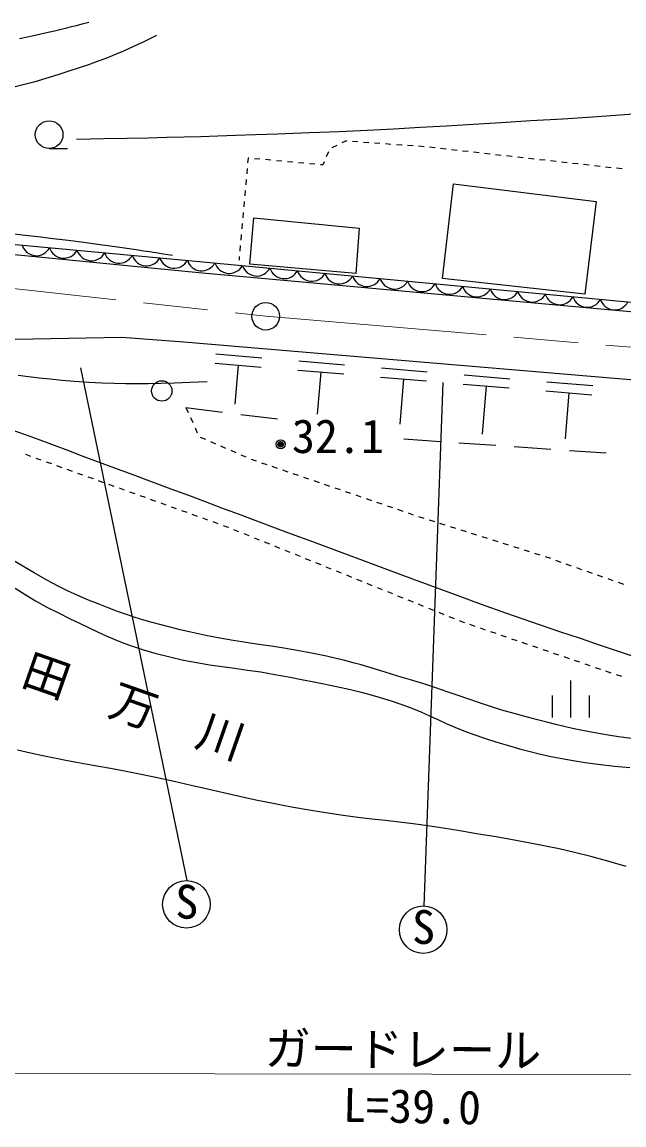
# Model space of a CAD drawing. Units: millimetres, scale not verified. Extents: x 40000 to 680000, y 20000 to 380000.
# Drawn here: x 362027 to 394666, y 243097 to 302896 of the extents above; entities that cross this region are included whole.
import ezdxf
from ezdxf.enums import TextEntityAlignment as Align

# ---------------------------------------------------------------- set-up
doc = ezdxf.new("R2010")
doc.units = ezdxf.units.MM
doc.header["$LTSCALE"] = 1000
doc.header["$PDMODE"] = 32
doc.header["$PDSIZE"] = 500
doc.linetypes.add('CHAIN', pattern=[18.5, 12, -1.5, 3.5, -1.5])
for name, color, linetype, lineweight in [('M-BGD', 7, 'Continuous', 25), ('M-BGD-HTXT', 7, 'Continuous', 13), ('M-BMK', 2, 'CHAIN', 13), ('M-BMK-SRVR', 3, 'Continuous', 25), ('M-STR-STRC', 7, 'Continuous', 25)]:
    doc.layers.add(name, color=color, linetype=linetype, lineweight=lineweight)
doc.styles.add('ＭＳ ゴシック', font='')
doc.styles.get('ＭＳ ゴシック').set_extended_font_data('MS Gothic')

msp = doc.modelspace()

# ---------------------------------------------------------------- linework, layer by layer
at = {"layer": 'M-BGD'}
for p, q in [((364231, 302527), (364462, 302584)), ((364462, 302584), (364709, 302647)), ((364709, 302647), (364982, 302718)), ((364982, 302718), (365290, 302800)), ((365290, 302800), (365642, 302896)), ((361882, 302010), (362411, 302117)), ((362411, 302117), (362981, 302241)), ((362981, 302241), (363275, 302306)), ((363275, 302306), (363538, 302365)), ((363538, 302365), (363778, 302420)), ((363778, 302420), (364006, 302473)), ((364006, 302473), (364231, 302527)), ((369326, 302159), (368662, 301839)), ((368070, 301564), (367535, 301325)), ((368662, 301839), (368070, 301564)), ((366566, 300926), (366099, 300750)), ((367039, 301115), (366566, 300926)), ((367535, 301325), (367039, 301115)), ((364571, 300228), (363964, 300030)), ((365118, 300409), (364571, 300228)), ((365622, 300581), (365118, 300409)), ((366099, 300750), (365622, 300581)), ((362662, 299639), (361441, 299334)), ((363964, 300030), (362662, 299639)), ((392964, 297761), (394460, 297870)), ((394460, 297870), (395866, 297980)), ((383615, 297191), (385035, 297272)), ((385035, 297272), (386486, 297358)), ((386486, 297358), (388001, 297451)), ((388001, 297451), (389611, 297550)), ((389611, 297550), (391349, 297656)), ((391349, 297656), (392964, 297761)), ((366456, 296577), (367733, 296602)), ((367733, 296602), (368857, 296625)), ((368857, 296625), (369870, 296648)), ((369870, 296648), (370811, 296672)), ((370811, 296672), (371722, 296697)), ((371722, 296697), (372644, 296725)), ((372644, 296725), (373616, 296757)), ((373616, 296757), (374680, 296794)), ((374680, 296794), (375876, 296837)), ((375876, 296837), (377616, 296903)), ((377616, 296903), (379228, 296971)), ((379228, 296971), (380744, 297041)), ((380744, 297041), (382195, 297114)), ((382195, 297114), (383615, 297191)), ((363495, 296039), (364495, 296039)), ((364987, 296551), (366456, 296577)), ((379095, 296206), (378827, 296072)), ((379565, 296441), (379364, 296340)), ((379640, 296435), (379565, 296441)), ((380238, 296393), (379939, 296414)), ((380837, 296350), (380538, 296371)), ((381435, 296307), (381136, 296329)), ((382034, 296264), (381735, 296286)), ((382632, 296222), (382333, 296243)), ((383231, 296179), (382931, 296200)), ((383829, 296136), (383530, 296158)), ((384426, 296071), (384127, 296104)), ((385022, 296004), (384724, 296037)), ((374284, 295520), (374261, 295262)), ((374325, 295516), (374284, 295520)), ((374922, 295462), (374624, 295489)), ((375520, 295407), (375221, 295435)), ((378641, 295861), (378522, 295585)), ((385618, 295937), (385320, 295970)), ((386214, 295870), (385916, 295903)), ((386811, 295803), (386512, 295836)), ((387407, 295736), (387109, 295769)), ((388003, 295669), (387705, 295702)), ((388599, 295602), (388301, 295635)), ((389196, 295535), (388897, 295568)), ((389792, 295468), (389494, 295501)), ((390388, 295401), (390090, 295434)), ((374234, 294963), (374208, 294664)), ((376118, 295353), (375819, 295380)), ((376715, 295299), (376416, 295326)), ((377313, 295244), (377014, 295272)), ((377910, 295190), (377611, 295217)), ((378337, 295151), (378209, 295163)), ((378404, 295309), (378337, 295151)), ((390984, 295334), (390686, 295367)), ((391581, 295267), (391282, 295300)), ((392177, 295200), (391879, 295233)), ((392773, 295133), (392475, 295166)), ((393369, 295066), (393071, 295099)), ((393966, 294999), (393667, 295032)), ((394562, 294932), (394264, 294965)), ((374181, 294365), (374155, 294067)), ((374128, 293768), (374102, 293469)), ((384833, 288993), (385427, 294123)), ((385427, 294123), (393165, 293165)), ((374075, 293170), (374049, 292871)), ((393165, 293165), (392547, 288144)), ((337878, 292639), (371608, 289310)), ((374022, 292572), (373995, 292274)), ((350823, 291818), (371455, 289935)), ((373969, 291975), (373942, 291676)), ((374386, 289769), (374596, 292284)), ((374596, 292284), (380304, 291718)), ((361153, 291460), (362036, 291359)), ((362036, 291359), (362882, 291262)), ((362882, 291262), (363709, 291166)), ((373916, 291377), (373889, 291078)), ((380304, 291718), (380135, 289260)), ((363709, 291166), (364536, 291066)), ((364536, 291066), (365381, 290960)), ((365381, 290960), (366262, 290843)), ((366262, 290843), (367198, 290711)), ((367198, 290711), (368207, 290562)), ((373863, 290780), (373836, 290481)), ((368207, 290562), (368425, 290530)), ((368425, 290530), (368619, 290500)), ((368619, 290500), (368796, 290474)), ((368796, 290474), (368964, 290449)), ((368964, 290449), (369130, 290423)), ((369130, 290423), (369302, 290397)), ((369302, 290397), (369486, 290368)), ((369486, 290368), (369691, 290335)), ((369691, 290335), (369923, 290297)), ((369923, 290297), (370190, 290253)), ((373809, 290182), (373793, 289993)), ((371455, 289935), (409852, 286301)), ((380135, 289260), (374386, 289769)), ((371608, 289310), (414263, 285462)), ((392547, 288144), (384833, 288993)), ((367436, 285794), (356630, 285589)), ((370793, 285548), (367436, 285794)), ((395870, 283427), (370793, 285548)), ((372543, 284900), (375034, 284690)), ((372501, 284401), (374992, 284192)), ((373747, 284297), (373568, 282174)), ((377027, 284523), (379518, 284313)), ((381511, 284145), (384002, 283936)), ((361823, 283744), (362379, 283672)), ((362379, 283672), (362948, 283606)), ((362948, 283606), (363543, 283544)), ((363543, 283544), (364176, 283486)), ((364176, 283486), (364860, 283432)), ((376985, 284024), (379476, 283815)), ((378231, 283920), (378038, 281631)), ((381469, 283647), (383961, 283438)), ((382715, 283543), (382509, 281087)), ((385995, 283768), (388487, 283559)), ((364860, 283432), (365652, 283378)), ((365652, 283378), (366362, 283339)), ((366362, 283339), (367015, 283313)), ((367015, 283313), (367635, 283300)), ((367635, 283300), (368247, 283297)), ((368247, 283297), (368876, 283304)), ((368876, 283304), (369548, 283319)), ((369548, 283319), (370286, 283342)), ((370286, 283342), (371117, 283371)), ((371117, 283371), (372064, 283405)), ((385954, 283270), (388445, 283061)), ((387199, 283166), (386979, 280544)), ((390438, 282893), (392929, 282684)), ((390480, 283391), (392971, 283182)), ((391683, 282788), (391474, 280295)), ((370915, 281997), (372899, 281748)), ((370915, 281997), (371038, 281723)), ((371161, 281450), (371285, 281176)), ((373891, 281623), (375876, 281374)), ((376868, 281249), (377219, 281205)), ((362213, 280511), (361382, 280807)), ((363007, 280223), (362213, 280511)), ((371408, 280903), (371531, 280629)), ((363782, 279936), (363007, 280223)), ((364555, 279646), (363782, 279936)), ((371693, 280395), (371968, 280275)), ((372243, 280155), (372518, 280036)), ((372793, 279916), (373068, 279797)), ((382728, 280298), (384723, 280159)), ((385721, 280090), (387716, 279951)), ((388713, 279882), (390709, 279743)), ((362505, 279340), (362223, 279442)), ((365346, 279348), (364555, 279646)), ((366171, 279037), (365346, 279348)), ((373343, 279677), (373619, 279557)), ((373894, 279438), (374169, 279318)), ((391706, 279674), (393701, 279535)), ((363070, 279138), (362787, 279239)), ((363634, 278935), (363352, 279036)), ((364199, 278732), (363917, 278833)), ((367050, 278708), (366171, 279037)), ((367998, 278356), (367050, 278708)), ((374444, 279198), (374448, 279197)), ((374448, 279197), (374728, 279101)), ((375011, 279004), (375295, 278907)), ((375579, 278809), (375863, 278712)), ((364764, 278529), (364481, 278630)), ((365328, 278326), (365046, 278427)), ((365893, 278123), (365611, 278225)), ((369094, 277951), (367998, 278356)), ((376147, 278615), (376431, 278518)), ((376714, 278421), (376998, 278323)), ((377282, 278226), (377566, 278129)), ((366458, 277920), (366175, 278022)), ((367022, 277717), (366740, 277819)), ((367587, 277514), (367305, 277616)), ((370109, 277573), (369094, 277951)), ((371062, 277217), (370109, 277573)), ((377850, 278032), (378133, 277935)), ((378417, 277837), (378701, 277740)), ((378985, 277643), (379269, 277546)), ((368152, 277312), (367869, 277413)), ((368716, 277109), (368434, 277210)), ((369281, 276906), (368999, 277007)), ((371976, 276875), (371062, 277217)), ((372869, 276540), (371976, 276875)), ((379553, 277449), (379836, 277351)), ((380120, 277254), (380404, 277157)), ((380688, 277060), (380972, 276963)), ((369846, 276703), (369563, 276804)), ((370410, 276500), (370128, 276601)), ((370975, 276297), (370693, 276399)), ((373762, 276205), (372869, 276540)), ((381255, 276865), (381539, 276768)), ((381823, 276671), (382107, 276574)), ((382391, 276477), (382675, 276379)), ((382958, 276282), (383242, 276185)), ((371540, 276094), (371257, 276196)), ((372104, 275891), (371822, 275993)), ((372669, 275688), (372387, 275790)), ((374676, 275863), (373762, 276205)), ((375630, 275507), (374676, 275863)), ((383527, 276091), (383813, 276000)), ((384099, 275910), (384385, 275820)), ((384671, 275730), (384957, 275640)), ((373158, 275513), (372951, 275587)), ((373233, 275483), (373158, 275513)), ((373789, 275258), (373511, 275370)), ((374345, 275033), (374067, 275146)), ((376645, 275131), (375630, 275507)), ((377741, 274726), (376645, 275131)), ((385244, 275549), (385530, 275459)), ((385816, 275369), (386102, 275279)), ((386388, 275188), (386674, 275098)), ((374902, 274809), (374623, 274921)), ((375458, 274584), (375180, 274696)), ((379250, 274169), (377741, 274726)), ((386960, 275008), (387246, 274918)), ((387533, 274828), (387819, 274737)), ((388105, 274647), (388391, 274557)), ((376014, 274359), (375736, 274472)), ((376571, 274135), (376292, 274247)), ((377127, 273910), (376849, 274022)), ((380647, 273650), (379250, 274169)), ((388677, 274467), (388963, 274377)), ((389249, 274286), (389535, 274196)), ((389821, 274106), (390108, 274016)), ((390392, 273920), (390675, 273820)), ((362166, 273336), (361589, 273682)), ((362683, 273030), (362166, 273336)), ((377683, 273685), (377405, 273798)), ((378240, 273461), (377961, 273573)), ((378796, 273236), (378518, 273348)), ((381960, 273160), (380647, 273650)), ((390957, 273720), (391240, 273620)), ((391523, 273520), (391806, 273420)), ((392089, 273320), (392372, 273220)), ((363160, 272756), (362683, 273030)), ((363613, 272506), (363160, 272756)), ((379352, 273011), (379074, 273124)), ((379909, 272787), (379631, 272899)), ((383219, 272691), (381960, 273160)), ((384450, 272234), (383219, 272691)), ((392654, 273120), (392937, 273020)), ((393220, 272920), (393503, 272820)), ((393786, 272720), (394069, 272620)), ((361661, 272196), (362194, 271857)), ((364061, 272272), (363613, 272506)), ((364521, 272047), (364061, 272272)), ((380465, 272562), (380187, 272674)), ((381021, 272337), (380743, 272450)), ((381578, 272112), (381300, 272225)), ((385683, 271781), (384450, 272234)), ((394352, 272520), (394634, 272420)), ((362194, 271857), (362757, 271516)), ((362757, 271516), (363366, 271175)), ((365011, 271823), (364521, 272047)), ((365547, 271592), (365011, 271823)), ((366149, 271346), (365547, 271592)), ((382134, 271888), (381856, 272000)), ((382690, 271663), (382412, 271775)), ((383247, 271438), (382969, 271551)), ((386946, 271324), (385683, 271781)), ((363366, 271175), (364038, 270837)), ((366699, 271131), (366149, 271346)), ((367211, 270939), (366699, 271131)), ((367696, 270767), (367211, 270939)), ((383803, 271214), (383525, 271326)), ((384359, 270989), (384081, 271101)), ((388266, 270854), (386946, 271324)), ((364038, 270837), (364607, 270563)), ((364607, 270563), (365135, 270307)), ((365135, 270307), (365632, 270066)), ((368164, 270612), (367696, 270767)), ((368625, 270469), (368164, 270612)), ((369088, 270335), (368625, 270469)), ((369565, 270206), (369088, 270335)), ((384916, 270764), (384638, 270877)), ((385472, 270540), (385194, 270652)), ((385930, 270355), (385750, 270427)), ((386030, 270320), (385930, 270355)), ((389673, 270363), (388266, 270854)), ((391195, 269842), (389673, 270363)), ((365632, 270066), (366110, 269839)), ((366110, 269839), (366580, 269624)), ((370064, 270080), (369565, 270206)), ((370596, 269951), (370064, 270080)), ((371171, 269818), (370596, 269951)), ((371992, 269639), (371171, 269818)), ((386598, 270126), (386314, 270223)), ((387166, 269932), (386882, 270029)), ((387733, 269737), (387450, 269834)), ((392308, 269464), (391195, 269842)), ((366580, 269624), (367055, 269421)), ((367055, 269421), (367545, 269226)), ((367545, 269226), (368062, 269039)), ((372757, 269490), (371992, 269639)), ((373479, 269364), (372757, 269490)), ((374173, 269254), (373479, 269364)), ((374852, 269151), (374173, 269254)), ((375532, 269050), (374852, 269151)), ((388301, 269543), (388017, 269640)), ((388869, 269348), (388585, 269445)), ((389436, 269154), (389152, 269251)), ((393340, 269115), (392308, 269464)), ((394311, 268788), (393340, 269115)), ((368062, 269039), (368617, 268858)), ((368617, 268858), (369223, 268681)), ((369223, 268681), (370034, 268471)), ((376226, 268942), (375532, 269050)), ((376950, 268821), (376226, 268942)), ((377716, 268678), (376950, 268821)), ((378539, 268508), (377716, 268678)), ((379058, 268390), (378539, 268508)), ((390004, 268959), (389720, 269056)), ((390571, 268765), (390288, 268862)), ((391139, 268570), (390855, 268668)), ((395242, 268478), (394311, 268788)), ((370034, 268471), (370790, 268302)), ((370790, 268302), (371507, 268165)), ((371507, 268165), (372198, 268052)), ((372198, 268052), (372876, 267953)), ((372876, 267953), (373555, 267860)), ((379537, 268273), (379058, 268390)), ((379985, 268156), (379537, 268273)), ((380413, 268037), (379985, 268156)), ((380830, 267915), (380413, 268037)), ((381247, 267790), (380830, 267915)), ((391707, 268376), (391423, 268473)), ((392274, 268181), (391990, 268279)), ((392842, 267987), (392558, 268084)), ((373555, 267860), (374250, 267764)), ((374250, 267764), (374974, 267656)), ((374974, 267656), (375741, 267528)), ((375741, 267528), (376564, 267371)), ((376564, 267371), (377185, 267246)), ((381672, 267659), (381247, 267790)), ((382115, 267522), (381672, 267659)), ((382587, 267378), (382115, 267522)), ((383096, 267225), (382587, 267378)), ((393409, 267792), (393126, 267890)), ((393977, 267598), (393693, 267695)), ((394545, 267404), (394261, 267501)), ((377185, 267246), (377761, 267133)), ((377761, 267133), (378303, 267026)), ((378303, 267026), (378822, 266921)), ((378822, 266921), (379329, 266815)), ((379329, 266815), (379833, 266701)), ((383811, 267007), (383096, 267225)), ((384469, 266794), (383811, 267007)), ((385087, 266586), (384469, 266794)), ((391793, 265187), (391793, 267187)), ((379833, 266701), (380347, 266576)), ((380347, 266576), (380880, 266435)), ((380880, 266435), (381444, 266274)), ((381444, 266274), (382049, 266088)), ((385676, 266382), (385087, 266586)), ((386253, 266182), (385676, 266382)), ((386830, 265984), (386253, 266182)), ((390793, 265187), (390793, 266387)), ((392793, 265187), (392793, 266387)), ((382049, 266088), (382628, 265893)), ((382628, 265893), (383157, 265693)), ((383157, 265693), (383650, 265490)), ((387422, 265788), (386830, 265984)), ((388043, 265594), (387422, 265788)), ((388707, 265400), (388043, 265594)), ((383650, 265490), (384118, 265285)), ((384118, 265285), (384574, 265079)), ((384574, 265079), (385029, 264872)), ((389428, 265206), (388707, 265400)), ((389978, 265064), (389428, 265206)), ((390488, 264934), (389978, 265064)), ((390969, 264814), (390488, 264934)), ((385029, 264872), (385497, 264667)), ((385497, 264667), (385990, 264464)), ((385990, 264464), (386519, 264264)), ((391430, 264703), (390969, 264814)), ((391882, 264599), (391430, 264703)), ((392336, 264501), (391882, 264599)), ((392801, 264408), (392336, 264501)), ((393288, 264317), (392801, 264408)), ((393806, 264229), (393288, 264317)), ((386519, 264264), (387098, 264069)), ((387098, 264069), (387777, 263856)), ((387777, 263856), (388409, 263665)), ((394367, 264141), (393806, 264229)), ((395075, 264044), (394367, 264141)), ((362491, 263247), (361773, 263414)), ((363158, 263103), (362491, 263247)), ((388409, 263665), (389006, 263493)), ((389006, 263493), (389581, 263340)), ((389581, 263340), (390146, 263201)), ((390146, 263201), (390714, 263075)), ((363788, 262975), (363158, 263103)), ((364393, 262861), (363788, 262975)), ((364986, 262753), (364393, 262861)), ((365579, 262648), (364986, 262753)), ((366185, 262541), (365579, 262648)), ((366818, 262427), (366185, 262541)), ((390714, 263075), (391298, 262959)), ((391298, 262959), (391909, 262851)), ((391909, 262851), (392561, 262749)), ((392561, 262749), (393265, 262650)), ((393265, 262650), (394158, 262547)), ((394158, 262547), (394988, 262481)), ((367490, 262301), (366818, 262427)), ((368213, 262158), (367490, 262301)), ((369281, 261935), (368213, 262158)), ((370269, 261719), (369281, 261935)), ((371197, 261508), (370269, 261719)), ((372085, 261303), (371197, 261508)), ((372953, 261101), (372085, 261303)), ((373822, 260904), (372953, 261101)), ((374712, 260709), (373822, 260904)), ((375643, 260518), (374712, 260709)), ((376636, 260328), (375643, 260518)), ((377710, 260139), (376636, 260328)), ((378612, 259995), (377710, 260139)), ((379449, 259875), (378612, 259995)), ((380238, 259773), (379449, 259875)), ((380995, 259683), (380238, 259773)), ((381736, 259598), (380995, 259683)), ((382477, 259513), (381736, 259598)), ((383234, 259421), (382477, 259513)), ((384023, 259317), (383234, 259421)), ((384860, 259195), (384023, 259317)), ((385761, 259047), (384860, 259195)), ((386784, 258872), (385761, 259047)), ((387734, 258711), (386784, 258872)), ((388627, 258556), (387734, 258711)), ((389482, 258401), (388627, 258556)), ((390315, 258239), (389482, 258401)), ((391146, 258065), (390315, 258239)), ((391991, 257872), (391146, 258065)), ((392869, 257652), (391991, 257872)), ((393797, 257401), (392869, 257652)), ((394794, 257110), (393797, 257401))]:
    msp.add_line(p, q, dxfattribs=at)
for centre, radius in [((363495, 296789), 750), ((369604, 282893), 553), ((376049, 280001), 150), ((376049, 280001), 120), ((376049, 280001), 90), ((376049, 280001), 60), ((376049, 280001), 30), ((376049, 280001), 20)]:
    msp.add_circle(centre, radius, dxfattribs=at)
for centre, start, end in [((362802, 291039), 197.40494, 332.16521), ((364296, 290902), 197.40494, 332.16521), ((365790, 290766), 197.40494, 332.16521), ((367284, 290630), 197.40494, 332.16521), ((368777, 290493), 197.40494, 332.16521), ((370271, 290357), 197.40494, 332.16521), ((371765, 290221), 197.40494, 332.16521), ((373259, 290078), 197.21316, 331.97343), ((374753, 289937), 197.21316, 331.97343), ((376246, 289796), 197.21316, 331.97343), ((377739, 289654), 197.21316, 331.97343), ((379232, 289513), 197.21316, 331.97343), ((380726, 289372), 197.21316, 331.97343), ((382219, 289230), 197.21316, 331.97343), ((383712, 289089), 197.21316, 331.97343), ((385206, 288948), 197.21316, 331.97343), ((386699, 288806), 197.21316, 331.97343), ((388192, 288665), 197.21316, 331.97343), ((389686, 288524), 197.21316, 331.97343), ((391179, 288382), 197.21316, 331.97343), ((392672, 288241), 197.21316, 331.97343), ((394166, 288100), 197.21316, 331.97343)]:
    msp.add_arc(centre, 812, start, end, dxfattribs=at)
msp.add_point((376049, 280001), dxfattribs=at)
at = {"layer": 'M-BGD-HTXT'}
msp.add_line((360409, 245894), (401991, 245819), dxfattribs=at)
at = {"layer": 'M-BMK'}
for p, q in [((336800, 291156), (375242, 286945)), ((375242, 286945), (452949, 280360))]:
    msp.add_line(p, q, dxfattribs=at)
at = {"layer": 'M-BMK-SRVR'}
msp.add_circle((375242, 286945), 750, dxfattribs=at)
at = {"layer": 'M-STR-STRC'}
for p, q in [((365205, 284149), (370966, 256347)), ((384851, 283344), (383807, 254976))]:
    msp.add_line(p, q, dxfattribs=at)
for centre in [(370940, 255058), (383781, 253687)]:
    msp.add_circle(centre, 1289, dxfattribs=at)

# ---------------------------------------------------------------- texts
at = {"layer": 'M-BGD', "style": 'ＭＳ ゴシック'}
msp.add_text('32.1', height=1833, dxfattribs=at).set_placement((376663, 278978), align=Align.BOTTOM_LEFT)
msp.add_text('田\u3000万\u3000川', height=1833, rotation=340.7, dxfattribs=at).set_placement((361704, 266493), align=Align.BOTTOM_LEFT)
at = {"layer": 'M-BGD-HTXT', "style": 'ＭＳ ゴシック'}
for s, rotation, p in [('ガードレール', 359.542, (375168, 245784)), ('L=39.0', 358.834, (379407, 242723))]:
    msp.add_text(s, height=1833, rotation=rotation, dxfattribs=at).set_placement(p, align=Align.BOTTOM_LEFT)
at = {"layer": 'M-STR-STRC', "style": 'ＭＳ ゴシック'}
for p in [(370336, 253732), (383177, 252361)]:
    msp.add_text('S', height=1833, dxfattribs=at).set_placement(p, align=Align.BOTTOM_LEFT)

doc.saveas('drawing.dxf')
